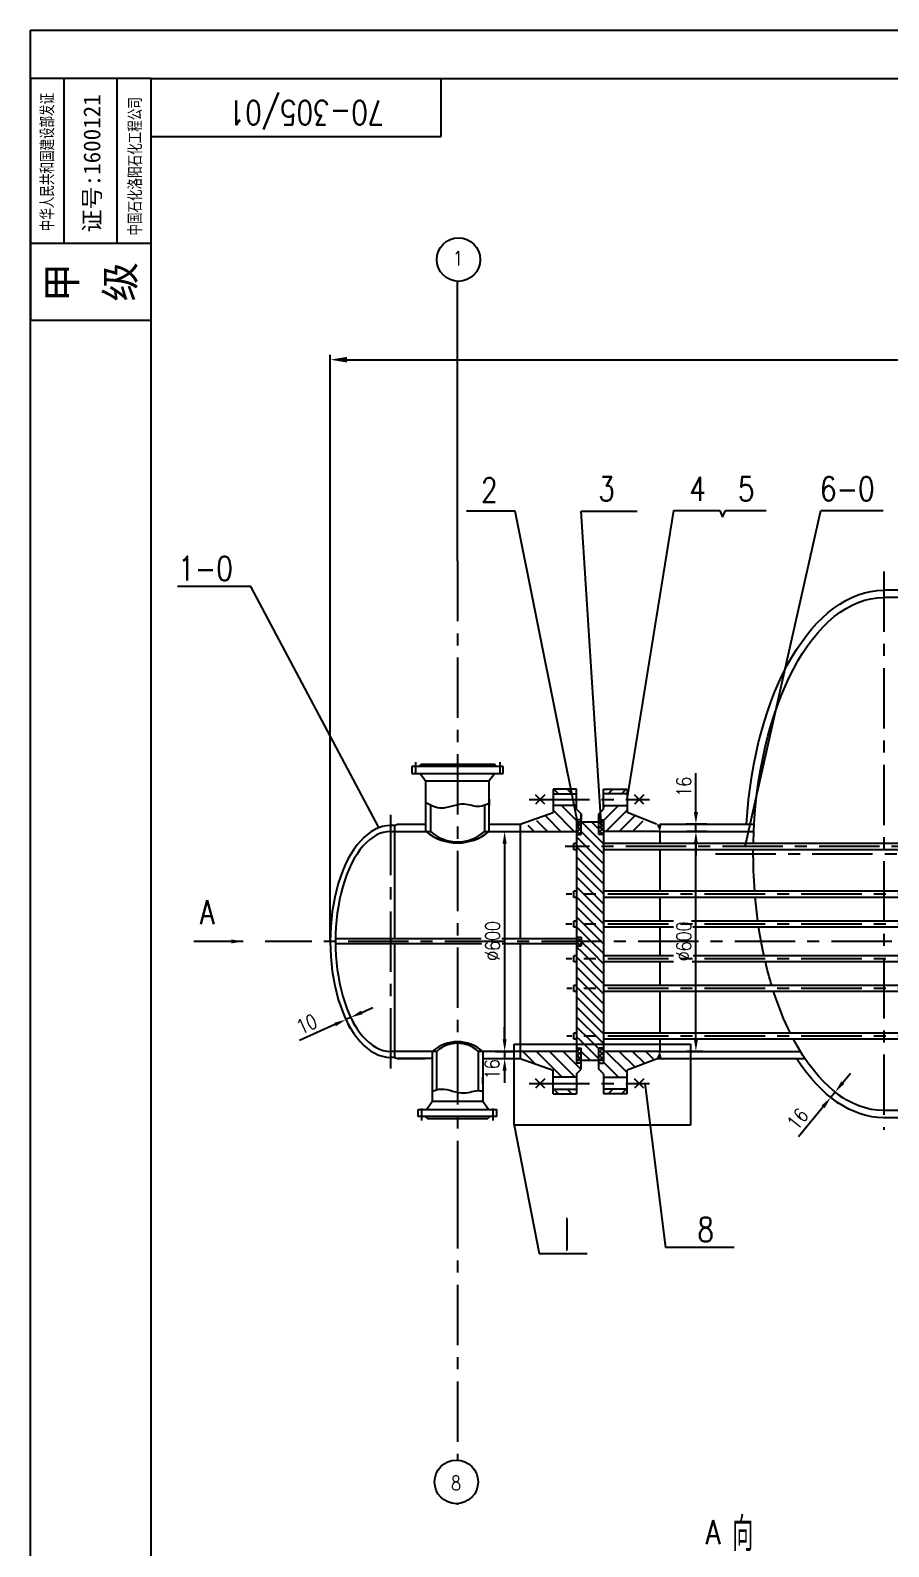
# Model space of a CAD drawing. Extents: x -4889 to 4059, y -4163 to -1605.
# Drawn here: x 2710.9 to 2888.5, y -3360.7 to -3046.9 of the extents above; entities that cross this region are included whole.
import ezdxf

# ---------------------------------------------------------------- set-up
doc = ezdxf.new("R2010")
doc.units = 0
doc.header["$LTSCALE"] = 5
doc.header["$MEASUREMENT"] = 0
doc.linetypes.add('CENTERX2', pattern=[4, 2.5, -0.5, 0.5, -0.5])
doc.linetypes.add('DASHDOT', pattern=[1, 0.5, -0.25, 0, -0.25])
doc.layers.get('0').update_dxf_attribs({"linetype": 'CONTINUOUS'})
doc.layers.get('DEFPOINTS').update_dxf_attribs({"linetype": 'CONTINUOUS'})
for name, color, linetype in [('0120001001', 7, 'CONTINUOUS'), ('0150001001', 6, 'CONTINUOUS'), ('0150001004', 1, 'DASHDOT'), ('0300001001', 1, 'CONTINUOUS'), ('CENTER', 7, 'CENTERX2'), ('CONTI2', 1, 'CONTINUOUS'), ('DIMMEN', 7, 'CONTINUOUS'), ('RED', 1, 'CONTINUOUS'), ('TEXT', 3, 'CONTINUOUS'), ('THICK', 1, 'CONTINUOUS'), ('YELLOW', 2, 'CONTINUOUS')]:
    doc.layers.add(name, color=color, linetype=linetype)
doc.styles.add('CORPORATION', font='SIMHEI.TTF')
doc.styles.add('HZ', font='ascii', dxfattribs={"width": 0.65, "bigfont": 'LYTXT.SHX'})
doc.styles.add('XW', font='ROMANS.SHX', dxfattribs={"width": 0.8, "height": 3})
doc.dimstyles.new('ARROWS', dxfattribs={"dimtxt": 3, "dimasz": 3.5, "dimexe": 1, "dimexo": 0, "dimgap": 1, "dimtad": 1, "dimdec": 4, "dimzin": 0, "dimdsep": 46, "dimtxsty": 'XW', "dimcen": 0.09, "dimclrt": 3, "dimadec": 0, "dimazin": 0, "dimtfac": 0.266667, "dimtdec": 4, "dimtmove": 2, "dimatfit": 3, "dimfxl": 0, "dimtolj": 1, "dimtzin": 0, "dimarcsym": 0})
doc.dimstyles.new('DIM1', dxfattribs={"dimtxt": 3, "dimasz": 3, "dimexe": 2, "dimexo": 1, "dimgap": 1, "dimtad": 0, "dimdec": 4, "dimzin": 0, "dimdsep": 46, "dimtxsty": 'XW', "dimcen": 2, "dimclrd": 7, "dimclre": 7, "dimclrt": 3, "dimadec": 0, "dimazin": 0, "dimtfac": 0.666667, "dimtdec": 4, "dimtofl": 0, "dimtmove": 2, "dimatfit": 3, "dimfxl": 0, "dimtvp": 1.333333, "dimtolj": 1, "dimtzin": 0, "dimarcsym": 0})
doc.dimstyles.new('DIM1$0', dxfattribs={"dimtxt": 3, "dimasz": 3, "dimexe": 2, "dimexo": 0, "dimgap": 1, "dimtad": 0, "dimdec": 4, "dimzin": 0, "dimdsep": 46, "dimtxsty": 'XW', "dimcen": 2, "dimclrd": 7, "dimclre": 7, "dimclrt": 3, "dimadec": 0, "dimazin": 0, "dimtfac": 0.666667, "dimtdec": 4, "dimtmove": 0, "dimatfit": 3, "dimfxl": 0, "dimtvp": 1.333333, "dimtolj": 1, "dimtzin": 0, "dimarcsym": 0})

# ---------------------------------------------------------------- blocks, each defined once
blk = doc.blocks.new('*D172')
at = {"layer": 'DEFPOINTS', "color": 0}
for p in [(3330.04, -3115.03), (3330.04, -3201.51), (2772.98, -3235.41)]:
    blk.add_point(p, dxfattribs=at)
at = {"layer": 'DIMMEN', "color": 0, "lineweight": -2}
for p, q in [((2772.98, -3235.41), (2772.98, -3114.03)), ((2776.48, -3115.03), (3326.54, -3115.03)), ((3330.04, -3201.51), (3330.04, -3114.03))]:
    blk.add_line(p, q, dxfattribs=at)
at = {"layer": 'DIMMEN', "color": 0}
for points in [[(2776.48, -3114.44), (2776.48, -3115.61), (2772.98, -3115.03)], [(3326.54, -3114.44), (3326.54, -3115.61), (3330.04, -3115.03)]]:
    blk.add_solid(points, dxfattribs=at)
at = {"layer": 'DIMMEN', "color": 3, "insert": (3078.48, -3112.33), "char_height": 3, "attachment_point": 5, "style": 'XW'}
blk.add_mtext('\\A1;{\\fRomanS|b0|i0|c134|p2;\\H0.7083x;\\C256;～}8361', dxfattribs=at)
blk = doc.blocks.new('*D173')
at = {"color": 0, "lineweight": -2}
for p, q in [((2808.42, -3212.66), (2811.07, -3212.66)), ((2809.07, -3215.16), (2809.07, -3255.66)), ((2808.42, -3258.16), (2811.07, -3258.16))]:
    blk.add_line(p, q, dxfattribs=at)
at = {"color": 0}
for points in [[(2808.65, -3215.16), (2809.48, -3215.16), (2809.07, -3212.66)], [(2808.65, -3255.66), (2809.48, -3255.66), (2809.07, -3258.16)]]:
    blk.add_solid(points, dxfattribs=at)
at = {"layer": 'DEFPOINTS', "color": 0}
for p in [(2808.42, -3212.66), (2808.42, -3258.16), (2809.07, -3258.16)]:
    blk.add_point(p, dxfattribs=at)
at = {"color": 3, "insert": (2806.57, -3235.31), "char_height": 3, "attachment_point": 5, "rotation": 90, "style": 'XW'}
blk.add_mtext('\\A1;%%c600', dxfattribs=at)
blk = doc.blocks.new('*D174')
at = {"color": 0, "lineweight": -2}
for p, q in [((2809.07, -3255.66), (2809.07, -3253.16)), ((2807.13, -3258.16), (2811.07, -3258.16)), ((2807.13, -3259.66), (2811.07, -3259.66)), ((2809.07, -3258.16), (2809.07, -3259.66)), ((2809.07, -3262.16), (2809.07, -3264.66))]:
    blk.add_line(p, q, dxfattribs=at)
at = {"color": 0}
for points in [[(2808.65, -3255.66), (2809.48, -3255.66), (2809.07, -3258.16)], [(2808.65, -3262.16), (2809.48, -3262.16), (2809.07, -3259.66)]]:
    blk.add_solid(points, dxfattribs=at)
at = {"layer": 'DEFPOINTS', "color": 0}
for p in [(2807.13, -3258.16), (2807.13, -3259.66), (2809.07, -3259.66)]:
    blk.add_point(p, dxfattribs=at)
at = {"color": 3, "insert": (2806.47, -3261.86), "char_height": 3, "attachment_point": 5, "rotation": 90, "style": 'XW'}
blk.add_mtext('\\A1;16', dxfattribs=at)
blk = doc.blocks.new('A$C767E1CDE')
for p, q in [((7, 15.92), (7, 50)), ((18, 15.92), (18, 50)), ((0, 15.92), (25, 15.92))]:
    blk.add_line(p, q)
blk.add_lwpolyline([(25, 50), (0, 50), (0, 0), (25, 0)], close=True)
at = {"style": 'CORPORATION', "width": 0.7}
for s, p in [('中华人民共和国建设部发证', (4.7, 18.42)), ('中国石化洛阳石化工程公司', (22.87, 17.52))]:
    blk.add_text(s, height=2.5, rotation=90, dxfattribs=at).set_placement(p)
at = {"style": 'CORPORATION'}
for s, height, p in [('证号:1600121', 3.5, (14.49, 18.16)), ('甲', 6, (9.47, 3.74)), ('级', 6, (21.58, 3.87))]:
    blk.add_text(s, height=height, rotation=90, dxfattribs=at).set_placement(p)
blk = doc.blocks.new('章')
blk.add_blockref('A$C767E1CDE', (-25, -50))
blk = doc.blocks.new('*D204')
at = {"layer": 'DEFPOINTS', "color": 0}
for p in [(2848.64, -3212.66), (2850.04, -3212.66), (2850.04, -3258.16)]:
    blk.add_point(p, dxfattribs=at)
at = {"layer": 'THICK', "color": 0, "lineweight": -2}
for p, q in [((2850.04, -3212.66), (2846.64, -3212.66)), ((2848.64, -3255.66), (2848.64, -3215.16)), ((2850.04, -3258.16), (2846.64, -3258.16))]:
    blk.add_line(p, q, dxfattribs=at)
at = {"layer": 'THICK', "color": 0}
for points in [[(2848.23, -3215.16), (2849.06, -3215.16), (2848.64, -3212.66)], [(2848.23, -3255.66), (2849.06, -3255.66), (2848.64, -3258.16)]]:
    blk.add_solid(points, dxfattribs=at)
at = {"layer": 'THICK', "color": 3, "insert": (2846.14, -3235.41), "char_height": 3, "attachment_point": 5, "rotation": 90, "style": 'XW'}
blk.add_mtext('\\A1;%%C600', dxfattribs=at)
blk = doc.blocks.new('*D205')
at = {"layer": 'DEFPOINTS', "color": 0}
for p in [(2848.64, -3211.16), (2850.92, -3211.16), (2850.92, -3212.66)]:
    blk.add_point(p, dxfattribs=at)
at = {"layer": 'THICK', "color": 0, "lineweight": -2}
for p, q in [((2848.64, -3208.66), (2848.64, -3200.62)), ((2850.92, -3211.16), (2846.64, -3211.16)), ((2850.92, -3212.66), (2846.64, -3212.66)), ((2848.64, -3212.66), (2848.64, -3211.16)), ((2848.64, -3215.16), (2848.64, -3217.66))]:
    blk.add_line(p, q, dxfattribs=at)
at = {"layer": 'THICK', "color": 0}
for points in [[(2848.23, -3208.66), (2849.06, -3208.66), (2848.64, -3211.16)], [(2848.23, -3215.16), (2849.06, -3215.16), (2848.64, -3212.66)]]:
    blk.add_solid(points, dxfattribs=at)
at = {"layer": 'THICK', "color": 3, "insert": (2846.14, -3203.39), "char_height": 3, "attachment_point": 5, "rotation": 90, "style": 'XW'}
blk.add_mtext('\\A1;16', dxfattribs=at)
blk = doc.blocks.new('*D206')
at = {"layer": 'DEFPOINTS', "color": 0}
for p in [(2877.21, -3266.38), (2876.3, -3267.5), (2876.54, -3267.7)]:
    blk.add_point(p, dxfattribs=at)
at = {"layer": 'THICK', "color": 0, "lineweight": -2}
for p, q in [((2879.03, -3264.64), (2880.6, -3262.7)), ((2877.45, -3266.58), (2876.54, -3267.7)), ((2877.21, -3266.38), (2879, -3267.84)), ((2874.97, -3269.64), (2869.89, -3275.88)), ((2876.3, -3267.5), (2878.09, -3268.96))]:
    blk.add_line(p, q, dxfattribs=at)
at = {"layer": 'THICK', "color": 0}
for points in [[(2878.7, -3264.38), (2879.35, -3264.9), (2877.45, -3266.58)], [(2874.64, -3269.37), (2875.29, -3269.9), (2876.54, -3267.7)]]:
    blk.add_solid(points, dxfattribs=at)
at = {"layer": 'THICK', "color": 3, "insert": (2869.7, -3272.15), "char_height": 3, "attachment_point": 5, "rotation": 50.8896, "style": 'XW'}
blk.add_mtext('\\A1;16', dxfattribs=at)
blk = doc.blocks.new('*D207')
at = {"layer": 'DEFPOINTS', "color": 0}
for p in [(2777.03, -3250.73), (2776.05, -3251.17), (2776.24, -3251.59)]:
    blk.add_point(p, dxfattribs=at)
at = {"layer": 'THICK', "color": 0, "lineweight": -2}
for p, q in [((2777.03, -3250.73), (2778.04, -3252.96)), ((2779.49, -3250.11), (2781.77, -3249.08)), ((2773.96, -3252.62), (2766.63, -3255.93)), ((2776.05, -3251.17), (2777.06, -3253.41)), ((2777.22, -3251.14), (2776.24, -3251.59))]:
    blk.add_line(p, q, dxfattribs=at)
at = {"layer": 'THICK', "color": 0}
for points in [[(2779.32, -3249.73), (2779.67, -3250.49), (2777.22, -3251.14)], [(2773.79, -3252.24), (2774.13, -3253), (2776.24, -3251.59)]]:
    blk.add_solid(points, dxfattribs=at)
at = {"layer": 'THICK', "color": 3, "insert": (2768.13, -3252.51), "char_height": 3, "attachment_point": 5, "rotation": 24.3509, "style": 'XW'}
blk.add_mtext('\\A1;10', dxfattribs=at)

msp = doc.modelspace()

# ---------------------------------------------------------------- hatches: boundary and pattern name
h = msp.add_hatch()
h.set_pattern_fill('ANSI37', scale=5.2, style=0)
h.set_pattern_definition([(45, (2751.51835, -3095.9283), (-0.4596194, 0.4596194), []), (135, (2751.51835, -3095.9283), (-0.4596194, -0.4596194), [])])
h.paths.add_polyline_path([(2829.50931, -3210.74245), (2828.53431, -3210.74245), (2828.53431, -3213.30995), (2829.50931, -3213.30995)])
h.paths.add_polyline_path([(2824.92681, -3210.74245), (2823.95181, -3210.74245), (2823.95181, -3213.30995), (2824.92681, -3213.30995)])
h = msp.add_hatch()
h.set_pattern_fill('ANSI37', scale=5.2, style=0)
h.set_pattern_definition([(315, (2751.51835, -3374.8916), (-0.4596194, -0.4596194), []), (225, (2751.51835, -3374.8916), (-0.4596194, 0.4596194), [])])
h.paths.add_polyline_path([(2829.50931, -3260.07745), (2828.53431, -3260.07745), (2828.53431, -3257.50995), (2829.50931, -3257.50995)])
h.paths.add_polyline_path([(2824.92681, -3260.07745), (2823.95181, -3260.07745), (2823.95181, -3257.50995), (2824.92681, -3257.50995)])

# ---------------------------------------------------------------- linework, layer by layer
for p, q in [((2710.931, -3640.86273), (2710.931, -3046.86273)), ((2710.931, -3046.86273), (3551.931, -3046.86273)), ((2811.21131, -3146.35044), (2801.17175, -3146.35044)), ((2824.43931, -3212.05351), (2811.21131, -3146.35044)), ((2829.08167, -3211.8319), (2824.93375, -3146.33756)), ((2824.93375, -3146.33756), (2836.45353, -3146.33756)), ((2834.38431, -3206.02465), (2844.07869, -3146.23287)), ((2844.07869, -3146.23287), (2853.62053, -3146.23287)), ((2853.62053, -3146.23287), (2854.11304, -3147.60038)), ((2854.11304, -3147.60038), (2854.7838, -3146.24319)), ((2854.7838, -3146.24319), (2863.19574, -3146.24319)), ((2858.81161, -3215.77314), (2874.4624, -3146.24331)), ((2756.5344, -3161.93549), (2741.38156, -3161.93549)), ((2783.04508, -3211.86735), (2756.5344, -3161.93549)), ((2827.05517, -3214.81795), (2824.92681, -3212.68959)), ((2829.12346, -3214.81795), (2825.04796, -3210.74245)), ((2828.53431, -3212.16051), (2827.11625, -3210.74245)), ((2824.98689, -3214.81795), (2823.95181, -3213.78288)), ((2829.50931, -3221.40866), (2823.95181, -3215.85116)), ((2829.50931, -3219.34038), (2824.98689, -3214.81795)), ((2829.50931, -3217.27209), (2827.05517, -3214.81795)), ((2829.50931, -3215.2038), (2829.12346, -3214.81795)), ((2828.69538, -3222.66302), (2823.95181, -3217.91945)), ((2826.62709, -3222.66302), (2823.95181, -3219.98774)), ((2824.5588, -3222.66302), (2823.95181, -3222.05603)), ((2829.50931, -3227.61353), (2824.5588, -3222.66302)), ((2829.50931, -3225.54524), (2826.62709, -3222.66302)), ((2829.50931, -3223.47695), (2828.69538, -3222.66302)), ((2828.90196, -3229.07446), (2823.95181, -3224.12431)), ((2826.83367, -3229.07446), (2823.95181, -3226.1926)), ((2824.76539, -3229.07446), (2823.95181, -3228.26089)), ((2826.70604, -3233.0834), (2823.95181, -3230.32917)), ((2828.77433, -3233.0834), (2824.76539, -3229.07446)), ((2829.50931, -3231.7501), (2826.83367, -3229.07446)), ((2829.50931, -3229.68181), (2828.90196, -3229.07446)), ((2824.63775, -3233.0834), (2823.95181, -3232.39746)), ((2826.9643, -3235.40995), (2824.63775, -3233.0834)), ((2829.50931, -3235.88667), (2826.70604, -3233.0834)), ((2829.50931, -3233.81839), (2828.77433, -3233.0834)), ((2825.15428, -3237.7365), (2823.95181, -3236.53404)), ((2827.22256, -3237.7365), (2824.89601, -3235.40995)), ((2829.16322, -3241.74544), (2825.15428, -3237.7365)), ((2829.29085, -3237.7365), (2826.9643, -3235.40995)), ((2829.50931, -3240.02325), (2827.22256, -3237.7365)), ((2829.50931, -3237.95496), (2829.29085, -3237.7365)), ((2827.09493, -3241.74544), (2823.95181, -3238.60232)), ((2825.02664, -3241.74544), (2823.95181, -3240.67061)), ((2829.3698, -3248.15689), (2823.95181, -3242.7389)), ((2829.50931, -3246.22811), (2825.02664, -3241.74544)), ((2829.50931, -3244.15982), (2827.09493, -3241.74544)), ((2829.50931, -3242.09154), (2829.16322, -3241.74544)), ((2827.30151, -3248.15689), (2823.95181, -3244.80719)), ((2825.23322, -3248.15689), (2823.95181, -3246.87547)), ((2829.50931, -3254.50126), (2823.95181, -3248.94376)), ((2829.50931, -3252.43297), (2825.23322, -3248.15689)), ((2829.50931, -3250.36469), (2827.30151, -3248.15689)), ((2829.50931, -3248.2964), (2829.3698, -3248.15689)), ((2828.94172, -3256.00195), (2823.95181, -3251.01205)), ((2826.87343, -3256.00195), (2823.95181, -3253.08034)), ((2811.04136, -3256.70077), (2847.52181, -3256.70077)), ((2811.04136, -3273.43681), (2811.04136, -3256.70077)), ((2824.80514, -3256.00195), (2823.95181, -3255.14862)), ((2824.24485, -3257.50995), (2823.95181, -3257.21691)), ((2828.53431, -3259.73112), (2824.80514, -3256.00195)), ((2828.53431, -3257.66284), (2826.87343, -3256.00195)), ((2829.50931, -3256.56955), (2828.94172, -3256.00195)), ((2847.52181, -3256.70077), (2847.52181, -3273.43681)), ((2826.81235, -3260.07745), (2824.92681, -3258.19191)), ((2838.05354, -3264.76598), (2842.38272, -3298.75152)), ((2847.52181, -3273.43681), (2811.04136, -3273.43681)), ((2811.04136, -3273.43681), (2816.24133, -3299.9966)), ((2816.24133, -3299.9966), (2826.12043, -3299.9966)), ((2856.55873, -3298.75152), (2842.38272, -3298.75152)), ((2799.31623, -3351.7632), (2799.31623, -3351.97775))]:
    msp.add_line(p, q)
at = {"linetype": 'CENTERX2'}
for p, q in [((2887.52231, -3158.83272), (2887.52231, -3274.37758)), ((3145.20784, -3217.32662), (2852.70185, -3217.32662)), ((2799.31623, -3286.45239), (2799.31623, -3342.77601))]:
    msp.add_line(p, q, dxfattribs=at)
at = {"color": 7, "linetype": 'ByBlock'}
for p, q in [((2805.84931, -3205.95208), (2805.84931, -3207.31903)), ((2804.53306, -3264.86783), (2804.53306, -3263.50087))]:
    msp.add_line(p, q, dxfattribs=at)
at = {"color": 1}
for p, q in [((2793.7609, -3207.16899), (2793.7609, -3212.65995)), ((2804.87156, -3207.18405), (2804.87156, -3212.65995)), ((2795.00698, -3266.29392), (2795.00698, -3258.15995)), ((2803.62548, -3266.29392), (2803.62548, -3258.15995))]:
    msp.add_line(p, q, dxfattribs=at)
at = {"color": 7}
for p, q in [((2823.95181, -3234.92867), (2824.36037, -3234.52011)), ((2824.92681, -3235.53085), (2823.95181, -3234.55585)), ((2823.95181, -3235.8479), (2824.92681, -3234.8729)), ((2824.92681, -3234.61161), (2824.83531, -3234.52011)), ((2824.77651, -3236.2998), (2823.95181, -3235.47509)), ((2824.41916, -3236.2998), (2824.92681, -3235.79214))]:
    msp.add_line(p, q, dxfattribs=at)
at = {"color": 7, "linetype": 'CENTERX2'}
msp.add_line((3249.17424, -3235.40995), (2759.5337, -3235.40995), dxfattribs=at)
at = {"color": 7}
msp.add_spline([(2792.76697, -3206.69453), (2795.97437, -3207.77121), (2800.66888, -3206.95051), (2803.91592, -3207.41947), (2805.84931, -3206.7551)], degree=3, dxfattribs=at)
msp.add_open_spline([(2794.0994, -3266.40526), (2794.63267, -3266.17733), (2796.80445, -3265.50473), (2800.1656, -3267.48262), (2803.07892, -3266.10491), (2804.32876, -3266.36842), (2804.53306, -3266.42814)], degree=3, knots=[2.154432129, 2.154432129, 2.154432129, 2.154432129, 5.39719806, 12.729051139, 17.776337512, 18.769655535, 18.769655535, 18.769655535, 18.769655535], dxfattribs=at)
for points in [[(2840.45931, -3211.15995), (2841.20931, -3212.65995), (2841.55603, -3211.15995)], [(2840.45931, -3259.65995), (2841.20931, -3258.15995), (2841.55603, -3259.65995)]]:
    msp.add_solid(points)
at = {"layer": '0120001001', "color": 1}
for p, q in [((2908.2706, -3162.74329), (2887.52231, -3162.74329)), ((2908.2706, -3164.24329), (2887.52231, -3164.24329)), ((2823.95181, -3203.88495), (2819.07681, -3203.88495)), ((2819.07681, -3203.88495), (2819.07681, -3208.75995)), ((2823.95181, -3208.0287), (2823.95181, -3203.88495)), ((2829.50931, -3203.88495), (2834.38431, -3203.88495)), ((2829.50931, -3208.0287), (2829.50931, -3203.88495)), ((2834.38431, -3203.88495), (2834.38431, -3208.75995)), ((2817.37064, -3206.99965), (2815.42064, -3205.04965)), ((2817.37064, -3205.04965), (2815.42064, -3206.99965)), ((2819.07681, -3204.85995), (2823.95181, -3204.85995)), ((2834.38431, -3204.85995), (2829.50931, -3204.85995)), ((2837.88097, -3206.99965), (2835.93097, -3205.04965)), ((2837.88097, -3205.04965), (2835.93097, -3206.99965)), ((2823.95181, -3207.29745), (2819.07681, -3207.29745)), ((2823.95181, -3208.0287), (2824.92681, -3209.0037)), ((2824.92681, -3213.30995), (2824.92681, -3209.0037)), ((2824.92681, -3209.0037), (2824.92681, -3210.22245)), ((2829.50931, -3208.0287), (2828.53431, -3209.0037)), ((2828.53431, -3213.30995), (2828.53431, -3209.0037)), ((2828.53431, -3209.0037), (2828.53431, -3210.22245)), ((2829.50931, -3207.29745), (2834.38431, -3207.29745)), ((2786.25181, -3211.41995), (2785.43931, -3211.41995)), ((2785.43931, -3212.65995), (2793.7609, -3212.65995)), ((2786.88904, -3211.15995), (2792.76697, -3211.15995)), ((2804.87156, -3212.65995), (2823.95181, -3212.65995)), ((2805.84931, -3211.15995), (2812.25181, -3211.15995)), ((2823.95181, -3210.22245), (2823.95181, -3260.59745)), ((2824.92681, -3210.22245), (2823.95181, -3210.22245)), ((2829.50931, -3210.74245), (2823.95181, -3210.74245)), ((2823.95181, -3213.30995), (2824.92681, -3213.30995)), ((2828.53431, -3210.22245), (2829.50931, -3210.22245)), ((2829.50931, -3213.30995), (2828.53431, -3213.30995)), ((2829.50931, -3210.22245), (2829.50931, -3260.59745)), ((2841.20931, -3212.65995), (2829.50931, -3212.65995)), ((2823.35181, -3216.42429), (2823.35181, -3215.17429)), ((2823.35181, -3226.28805), (2823.35181, -3225.03805)), ((2823.35181, -3232.45564), (2823.35181, -3231.20564)), ((2823.35181, -3239.61426), (2823.35181, -3238.36426)), ((2823.35181, -3245.78186), (2823.35181, -3244.53186)), ((2823.35181, -3255.64562), (2823.35181, -3254.39562)), ((2795.00698, -3258.15995), (2785.43931, -3258.15995)), ((2786.25181, -3259.39995), (2785.43931, -3259.39995)), ((2786.25181, -3259.39995), (2786.88904, -3259.65995)), ((2794.0994, -3259.65995), (2786.88904, -3259.65995)), ((2786.88904, -3259.65995), (2792.65431, -3259.65995)), ((2823.95181, -3258.15995), (2803.62548, -3258.15995)), ((2804.53306, -3259.65995), (2812.25181, -3259.65995)), ((2823.95181, -3257.50995), (2824.92681, -3257.50995)), ((2829.50931, -3260.07745), (2823.95181, -3260.07745)), ((2824.92681, -3261.8162), (2824.92681, -3257.50995)), ((2824.92681, -3261.8162), (2824.92681, -3257.67245)), ((2828.53431, -3261.8162), (2828.53431, -3257.50995)), ((2829.50931, -3257.50995), (2828.53431, -3257.50995)), ((2828.53431, -3261.8162), (2828.53431, -3257.67245)), ((2841.20931, -3258.15995), (2829.50931, -3258.15995)), ((2819.07681, -3266.93495), (2819.07681, -3262.05995)), ((2819.07681, -3266.93495), (2819.07681, -3262.05995)), ((2823.95181, -3263.52245), (2819.07681, -3263.52245)), ((2824.92681, -3260.59745), (2823.95181, -3260.59745)), ((2823.95181, -3262.7912), (2824.92681, -3261.8162)), ((2823.95181, -3262.7912), (2823.95181, -3266.93495)), ((2823.95181, -3262.7912), (2823.95181, -3266.93495)), ((2828.53431, -3260.59745), (2829.50931, -3260.59745)), ((2829.50931, -3262.7912), (2828.53431, -3261.8162)), ((2829.50931, -3262.7912), (2829.50931, -3266.93495)), ((2829.50931, -3262.7912), (2829.50931, -3266.93495)), ((2829.50931, -3263.52245), (2834.38431, -3263.52245)), ((2834.38431, -3266.93495), (2834.38431, -3262.05995)), ((2817.37064, -3263.82026), (2815.42064, -3265.77026)), ((2817.37064, -3265.77026), (2815.42064, -3263.82026)), ((2819.07681, -3265.95995), (2823.95181, -3265.95995)), ((2834.38431, -3265.95995), (2829.50931, -3265.95995)), ((2837.88097, -3263.82026), (2835.93097, -3265.77026)), ((2837.88097, -3265.77026), (2835.93097, -3263.82026)), ((2819.07681, -3266.93495), (2823.95181, -3266.93495)), ((2834.38431, -3266.93495), (2829.50931, -3266.93495)), ((3266.74912, -3270.40995), (2887.52231, -3270.40995)), ((2902.75183, -3271.90995), (2887.52231, -3271.90995))]:
    msp.add_line(p, q, dxfattribs=at)
at = {"layer": '0120001001'}
for p, q in [((2820.19489, -3204.85995), (2819.21989, -3203.88495)), ((2821.97761, -3203.88495), (2822.95261, -3204.85995)), ((2831.48351, -3203.88495), (2830.50851, -3204.85995)), ((2833.26623, -3204.85995), (2834.24123, -3203.88495)), ((2817.55677, -3209.51997), (2820.69675, -3212.65995)), ((2823.45446, -3212.65995), (2819.07681, -3208.2823)), ((2820.84968, -3207.29745), (2823.95181, -3210.39959)), ((2823.95181, -3207.64187), (2823.60739, -3207.29745)), ((2832.61144, -3207.29745), (2829.50931, -3210.39959)), ((2829.50931, -3207.64187), (2829.85373, -3207.29745)), ((2830.00666, -3212.65995), (2834.38431, -3208.2823)), ((2835.90435, -3209.51997), (2832.76438, -3212.65995)), ((2813.87981, -3211.35845), (2815.18131, -3212.65995)), ((2817.93903, -3212.65995), (2815.71829, -3210.43921)), ((2835.52209, -3212.65995), (2837.74283, -3210.43921)), ((2812.84131, -3258.15995), (2815.4746, -3260.79324)), ((2820.94542, -3263.50634), (2815.63167, -3258.19259)), ((2823.68928, -3263.49249), (2818.37553, -3258.17874)), ((2824.82439, -3261.86988), (2821.16814, -3258.21363)), ((2830.00666, -3258.15995), (2834.38431, -3262.5376)), ((2836.04802, -3261.4436), (2832.76438, -3258.15995)), ((2835.52209, -3258.15995), (2838.06027, -3260.69813)), ((2840.07251, -3259.95265), (2838.27981, -3258.15995)), ((2832.61144, -3263.52245), (2829.50931, -3260.42032)), ((2820.19489, -3266.93495), (2819.21989, -3265.95995)), ((2821.97761, -3265.95995), (2822.95261, -3266.93495)), ((2831.48351, -3265.95995), (2830.50851, -3266.93495)), ((2833.26623, -3266.93495), (2834.24123, -3265.95995))]:
    msp.add_line(p, q, dxfattribs=at)
at = {"layer": '0120001001', "color": 1}
for centre, radius, start, end in [((2799.30814, -3204.74945), 10.26465, 230.4127732, 309.5872268), ((2799.31623, -3206.52731), 8.27472, 227.8277527, 312.1722473), ((2799.31623, -3264.01909), 7.84505, 48.3189223, 131.6810777), ((2799.31623, -3262.84783), 6.36756, 47.4097967, 132.5902033)]:
    msp.add_arc(centre, radius, start, end, dxfattribs=at)
at = {"layer": '0120001001', "color": 1, "extrusion": (0, 0, -1)}
for major_axis, ratio, start_param, end_param in [((-0.00297, 54.58333), 0.523936458, -1.457548961, 0.000103964), ((0, 53.08333), 0.508727924, 4.752946414, 6.283185307), ((0, 53.08333), 0.508727924, 4.566602902, 4.729388234), ((0, 53.08333), 0.508727924, 4.447857268, 4.54275855), ((0, 53.08333), 0.508727924, 4.30489092, 4.423377148), ((0, 53.08333), 0.508727924, 4.174294608, 4.279096398), ((0, 53.08333), 0.508727924, 3.939345279, 4.146639739), ((0, 53.08333), 0.508727924, 3.141592654, 3.905895485), ((-0.12944, 54.58358), 0.526157006, 3.146099677, 3.826021704)]:
    msp.add_ellipse((2887.52231, -3217.32662), major_axis=major_axis, ratio=ratio, start_param=start_param, end_param=end_param, dxfattribs=at)
at = {"layer": '0150001001', "color": 7}
msp.add_line((2874.4624, -3146.24331), (2887.3539, -3146.24331), dxfattribs=at)
at = {"layer": '0150001001', "color": 1}
for p, q in [((2791.32406, -3199.19746), (2791.76179, -3198.75973)), ((2791.55752, -3200.65655), (2792.76697, -3202.26154)), ((2791.76179, -3198.75973), (2806.87067, -3198.75973)), ((2807.01658, -3200.65655), (2805.80713, -3202.26154)), ((2807.3084, -3199.19746), (2806.87067, -3198.75973)), ((2805.80713, -3202.26154), (2792.76697, -3202.26154)), ((2792.76697, -3212.65995), (2792.76697, -3202.26154)), ((2805.84931, -3212.65995), (2805.84931, -3202.26154)), ((2812.25181, -3211.15995), (2819.07681, -3208.75995)), ((2840.45931, -3211.15995), (2834.38431, -3208.75995)), ((2786.25181, -3211.41995), (2786.25181, -3234.90995)), ((2812.25181, -3211.15995), (2812.25181, -3234.90995)), ((2786.25181, -3235.90995), (2786.25181, -3259.39995)), ((2812.25181, -3235.90995), (2812.25181, -3259.65995)), ((2794.0994, -3258.15995), (2794.0994, -3268.55836)), ((2804.53306, -3258.15995), (2804.53306, -3268.55836)), ((2812.25181, -3259.65995), (2819.07681, -3262.05995)), ((2840.86259, -3259.65995), (2834.38431, -3262.05995)), ((2792.87377, -3270.16336), (2794.08322, -3268.55836)), ((2804.49088, -3268.55836), (2794.08322, -3268.55836)), ((2805.75869, -3270.16336), (2804.54924, -3268.55836)), ((2792.64031, -3271.62244), (2793.07804, -3272.06017)), ((2793.07804, -3272.06017), (2805.55442, -3272.06017)), ((2805.99215, -3271.62244), (2805.55442, -3272.06017))]:
    msp.add_line(p, q, dxfattribs=at)
at = {"layer": '0150001004', "color": 7}
for p, q in [((2790.59452, -3198.32201), (2790.59452, -3201.38609)), ((2808.03794, -3198.32201), (2808.03794, -3201.38609)), ((2791.91077, -3272.4979), (2791.91077, -3269.43381)), ((2806.72169, -3272.4979), (2806.72169, -3269.43381))]:
    msp.add_line(p, q, dxfattribs=at)
at = {"layer": 'CENTER'}
for p, q in [((2799.31623, -3156.65755), (2799.31623, -3297.87962)), ((2785.43931, -3209.21687), (2785.43931, -3261.72238))]:
    msp.add_line(p, q, dxfattribs=at)
at = {"layer": 'CENTER', "color": 7}
for p, q in [((2814.1388, -3206.02465), (2839.02967, -3206.02465)), ((3146.61503, -3215.79929), (2821.59785, -3215.79929)), ((3222.9404, -3225.66305), (2821.76283, -3225.66305)), ((3222.9404, -3231.83064), (2821.73, -3231.83064)), ((3222.9404, -3238.98926), (2821.77333, -3238.98926)), ((3222.9404, -3245.15686), (2821.91689, -3245.15686)), ((3222.9404, -3255.02062), (2821.91027, -3255.02062)), ((2814.1388, -3264.79526), (2839.02967, -3264.79526))]:
    msp.add_line(p, q, dxfattribs=at)
at = {"layer": 'DIMMEN', "color": 0}
msp.add_line((2799.31623, -3156.65755), (2799.31623, -3098.80656), dxfattribs=at)
for centre in [(2799.51708, -3094.31104), (2799.07627, -3347.26961)]:
    msp.add_circle(centre, 4.5, dxfattribs=at)
at = {"layer": 'RED'}
for p, q in [((2808.76749, -3199.19746), (2789.86498, -3199.19746)), ((2789.86498, -3199.19746), (2789.86498, -3200.65655)), ((2789.86498, -3200.65655), (2808.76749, -3200.65655)), ((2808.76749, -3200.65655), (2808.76749, -3199.19746)), ((2786.25181, -3211.41995), (2786.88904, -3211.15995)), ((2841.20931, -3212.65995), (2841.20931, -3215.17429)), ((2823.95181, -3215.17429), (2823.35181, -3215.17429)), ((2823.95181, -3216.42429), (2823.35181, -3216.42429)), ((3162.01728, -3215.17429), (2829.50931, -3215.17429)), ((3160.64293, -3216.42429), (2829.50931, -3216.42429)), ((2841.20931, -3216.42429), (2841.20931, -3225.03805)), ((2823.95181, -3225.03805), (2823.35181, -3225.03805)), ((3222.9404, -3225.03805), (2829.50931, -3225.03805)), ((2823.95181, -3226.28805), (2823.35181, -3226.28805)), ((3222.9404, -3226.28805), (2829.50931, -3226.28805)), ((2841.20931, -3226.28805), (2841.20931, -3231.20564)), ((2823.95181, -3231.20564), (2823.35181, -3231.20564)), ((2844.03258, -3231.20564), (2829.50931, -3231.20564)), ((3222.9404, -3231.20564), (2847.75514, -3231.20564)), ((2804.19623, -3234.90995), (2774.06706, -3234.90995)), ((2823.95181, -3234.90995), (2808.47298, -3234.90995)), ((2823.95181, -3232.45564), (2823.35181, -3232.45564)), ((2823.95181, -3234.52011), (2824.92681, -3234.52011)), ((2824.92681, -3234.52011), (2824.92681, -3236.2998)), ((2843.9753, -3232.45564), (2829.50931, -3232.45564)), ((2841.20931, -3232.45564), (2841.20931, -3238.36426)), ((3222.9404, -3232.45564), (2847.98423, -3232.45564)), ((2804.37953, -3235.90995), (2774.06706, -3235.90995)), ((2823.95181, -3235.90995), (2808.53407, -3235.90995)), ((2823.95181, -3238.36426), (2823.35181, -3238.36426)), ((2823.95181, -3236.2998), (2824.92681, -3236.2998)), ((2844.03258, -3238.36426), (2829.50931, -3238.36426)), ((3222.9404, -3238.36426), (2848.09877, -3238.36426)), ((2823.95181, -3239.61426), (2823.35181, -3239.61426)), ((2844.00368, -3239.61426), (2829.50931, -3239.61426)), ((2841.20931, -3239.61426), (2841.20931, -3244.53186)), ((3222.9404, -3239.61426), (2847.86967, -3239.61426)), ((2823.95181, -3244.53186), (2823.35181, -3244.53186)), ((3222.9404, -3244.53186), (2829.50931, -3244.53186)), ((2823.95181, -3245.78186), (2823.35181, -3245.78186)), ((3222.9404, -3245.78186), (2829.50931, -3245.78186)), ((2841.20931, -3245.78186), (2841.20931, -3254.39562)), ((2823.95181, -3254.39562), (2823.35181, -3254.39562)), ((2823.95181, -3255.64562), (2823.35181, -3255.64562)), ((3222.9404, -3254.39562), (2829.50931, -3254.39562)), ((3222.9404, -3255.64562), (2829.50931, -3255.64562)), ((2841.20931, -3255.64562), (2841.20931, -3258.15995)), ((2791.18123, -3270.16336), (2807.45124, -3270.16336)), ((2791.18123, -3271.62244), (2791.18123, -3270.16336)), ((2807.45124, -3271.62244), (2791.18123, -3271.62244)), ((2807.45124, -3271.62244), (2807.45124, -3270.16336))]:
    msp.add_line(p, q, dxfattribs=at)
for major_axis, ratio in [((0, 23.99), 0.519186771), ((0, 22.75), 0.5)]:
    msp.add_ellipse((2785.43931, -3235.40995), major_axis=major_axis, ratio=ratio, start_param=0, end_param=3.141592654, dxfattribs=at)
at = {"layer": 'THICK'}
for p, q in [((2841.20931, -3211.15995), (2860.70018, -3211.15995)), ((2841.20931, -3212.65995), (2860.6219, -3212.65995)), ((2840.86259, -3258.15995), (2870.26692, -3258.15995)), ((2840.86259, -3259.65995), (2871.22928, -3259.65995))]:
    msp.add_line(p, q, dxfattribs=at)
at = {"layer": 'YELLOW'}
for p, q in [((2735.931, -3630.86273), (2735.931, -3056.86273)), ((2735.931, -3056.86273), (3541.931, -3056.86273)), ((2795.931, -3068.86273), (2795.931, -3056.86273)), ((2735.931, -3068.86273), (2795.931, -3068.86273))]:
    msp.add_line(p, q, dxfattribs=at)

# ---------------------------------------------------------------- block references
at = {"color": 7}
msp.add_blockref('章', (2735.931, -3056.86273), dxfattribs=at)

# ---------------------------------------------------------------- texts
at = {"layer": '0300001001', "color": 6, "style": 'XW', "width": 0.8}
for s, p in [('2', (2804.17103, -3144.48793)), ('3', (2828.43281, -3144.23196)), ('4', (2847.27418, -3144.24584)), ('5', (2857.35041, -3144.24584)), ('6-0', (2874.30524, -3144.23208)), ('1-0', (2741.521, -3160.72482)), ('A', (2746.00481, -3231.86764)), ('8', (2848.94837, -3297.54085)), ('A', (2850.69435, -3360.17773))]:
    msp.add_text(s, height=5, dxfattribs=at).set_placement(p)
at = {"layer": 'CONTI2', "color": 6, "style": 'HZ', "width": 0.65}
for s, p in [('I', (2821.31421, -3299.50582)), ('向', (2856.16374, -3361.58944))]:
    msp.add_text(s, height=7, dxfattribs=at).set_placement(p)
at = {"layer": 'DIMMEN', "color": 3, "style": 'XW', "width": 0.8}
msp.add_text('1', height=3, dxfattribs=at).set_placement((2798.36475, -3095.54435))
msp.add_text('8', height=3, rotation=1, dxfattribs=at).set_placement((2798.001, -3348.99519))
at = {"layer": 'TEXT', "color": 2, "style": 'XW', "width": 0.8}
msp.add_text('70-305/01', height=5, rotation=180, dxfattribs=at).set_placement((2784.18686, -3061.40155))

# ---------------------------------------------------------------- dimensions: what is measured, and where the dimension line sits
at = {"color": 7}
for base, p1, p2, text, picture, middle in [((2809.06687, -3258.15995), (2808.4224, -3212.65995), (2808.4224, -3258.15995), '%%c600', '*D173', (2806.56687, -3235.31155)), ((2809.06687, -3259.65995), (2807.13262, -3258.15995), (2807.13262, -3259.65995), '16', '*D174', (2806.47418, -3261.85641))]:
    dim = msp.add_linear_dim(base=base, p1=p1, p2=p2, angle=90, text=text, dimstyle='DIM1', override={"dimasz": 2.5, "dimexo": 0, "dimtad": 1, "dimcen": 0.09, "dimclrd": 0, "dimclre": 0, "dimtfac": 0.5, "dimtofl": 1, "dimtvp": 0}, dxfattribs=at)
    dim.commit()
    dim.dimension.update_dxf_attribs({"geometry": picture, "text_midpoint": middle, "dimtype": 160})
at = {"layer": 'DIMMEN', "color": 0}
dim = msp.add_linear_dim(base=(3330.04087, -3115.02698), p1=(2772.98402, -3235.40995), p2=(3330.04087, -3201.51036), text='{\\fRomanS|b0|i0|c134|p2;\\H0.7083x;\\C256;～}8361', dimstyle='ARROWS', override={"dimdec": 2, "dimtdec": 2}, dxfattribs=at)
dim.commit()
dim.dimension.update_dxf_attribs({"geometry": '*D172', "text_midpoint": (3078.47826, -3112.32851), "dimtype": 160})
at = {"layer": 'THICK', "color": 0}
for base, p1, p2, text, picture, middle in [((2848.64248, -3211.15995), (2850.9156, -3212.65995), (2850.9156, -3211.15995), '16', '*D205', (2846.14248, -3203.38852)), ((2848.64248, -3212.65995), (2850.04431, -3258.15995), (2850.04431, -3212.65995), '%%C600', '*D204', (2846.14248, -3235.40995))]:
    dim = msp.add_linear_dim(base=base, p1=p1, p2=p2, angle=90, text=text, dimstyle='DIM1$0', override={"dimasz": 2.5, "dimtad": 1, "dimcen": 0.09, "dimclrd": 0, "dimclre": 0, "dimadec": 2, "dimtfac": 0.5, "dimtvp": 0}, dxfattribs=at)
    dim.commit()
    dim.dimension.update_dxf_attribs({"geometry": picture, "text_midpoint": middle})
for p1, p2, distance, text, picture, middle in [((2777.03031, -3250.73044), (2776.05051, -3251.17388), 0.45143, '10', '*D207', (2768.12578, -3252.51189)), ((2877.20721, -3266.38488), (2876.29997, -3267.50083), 0.31228, '16', '*D206', (2869.7001, -3272.15088))]:
    dim = msp.add_aligned_dim(p1=p1, p2=p2, distance=distance, text=text, dimstyle='DIM1$0', override={"dimasz": 2.5, "dimtad": 1, "dimcen": 0.09, "dimclrd": 0, "dimclre": 0, "dimadec": 2, "dimtfac": 0.5, "dimtvp": 0}, dxfattribs=at)
    dim.commit()
    dim.dimension.update_dxf_attribs({"geometry": picture, "text_midpoint": middle})

# ---------------------------------------------------------------- leaders
at = {"layer": 'RED'}
msp.add_leader([(2754.9885, -3235.40995), (2744.74241, -3235.40995)], dimstyle='DIM1', override={"dimasz": 2.5, "dimexo": 0, "dimgap": 1, "dimtad": 0, "dimcen": 0.09, "dimclrd": 0, "dimclre": 0, "dimtfac": 0.5, "dimtofl": 1, "dimtvp": 0}, dxfattribs=at)

doc.saveas('drawing.dxf')
